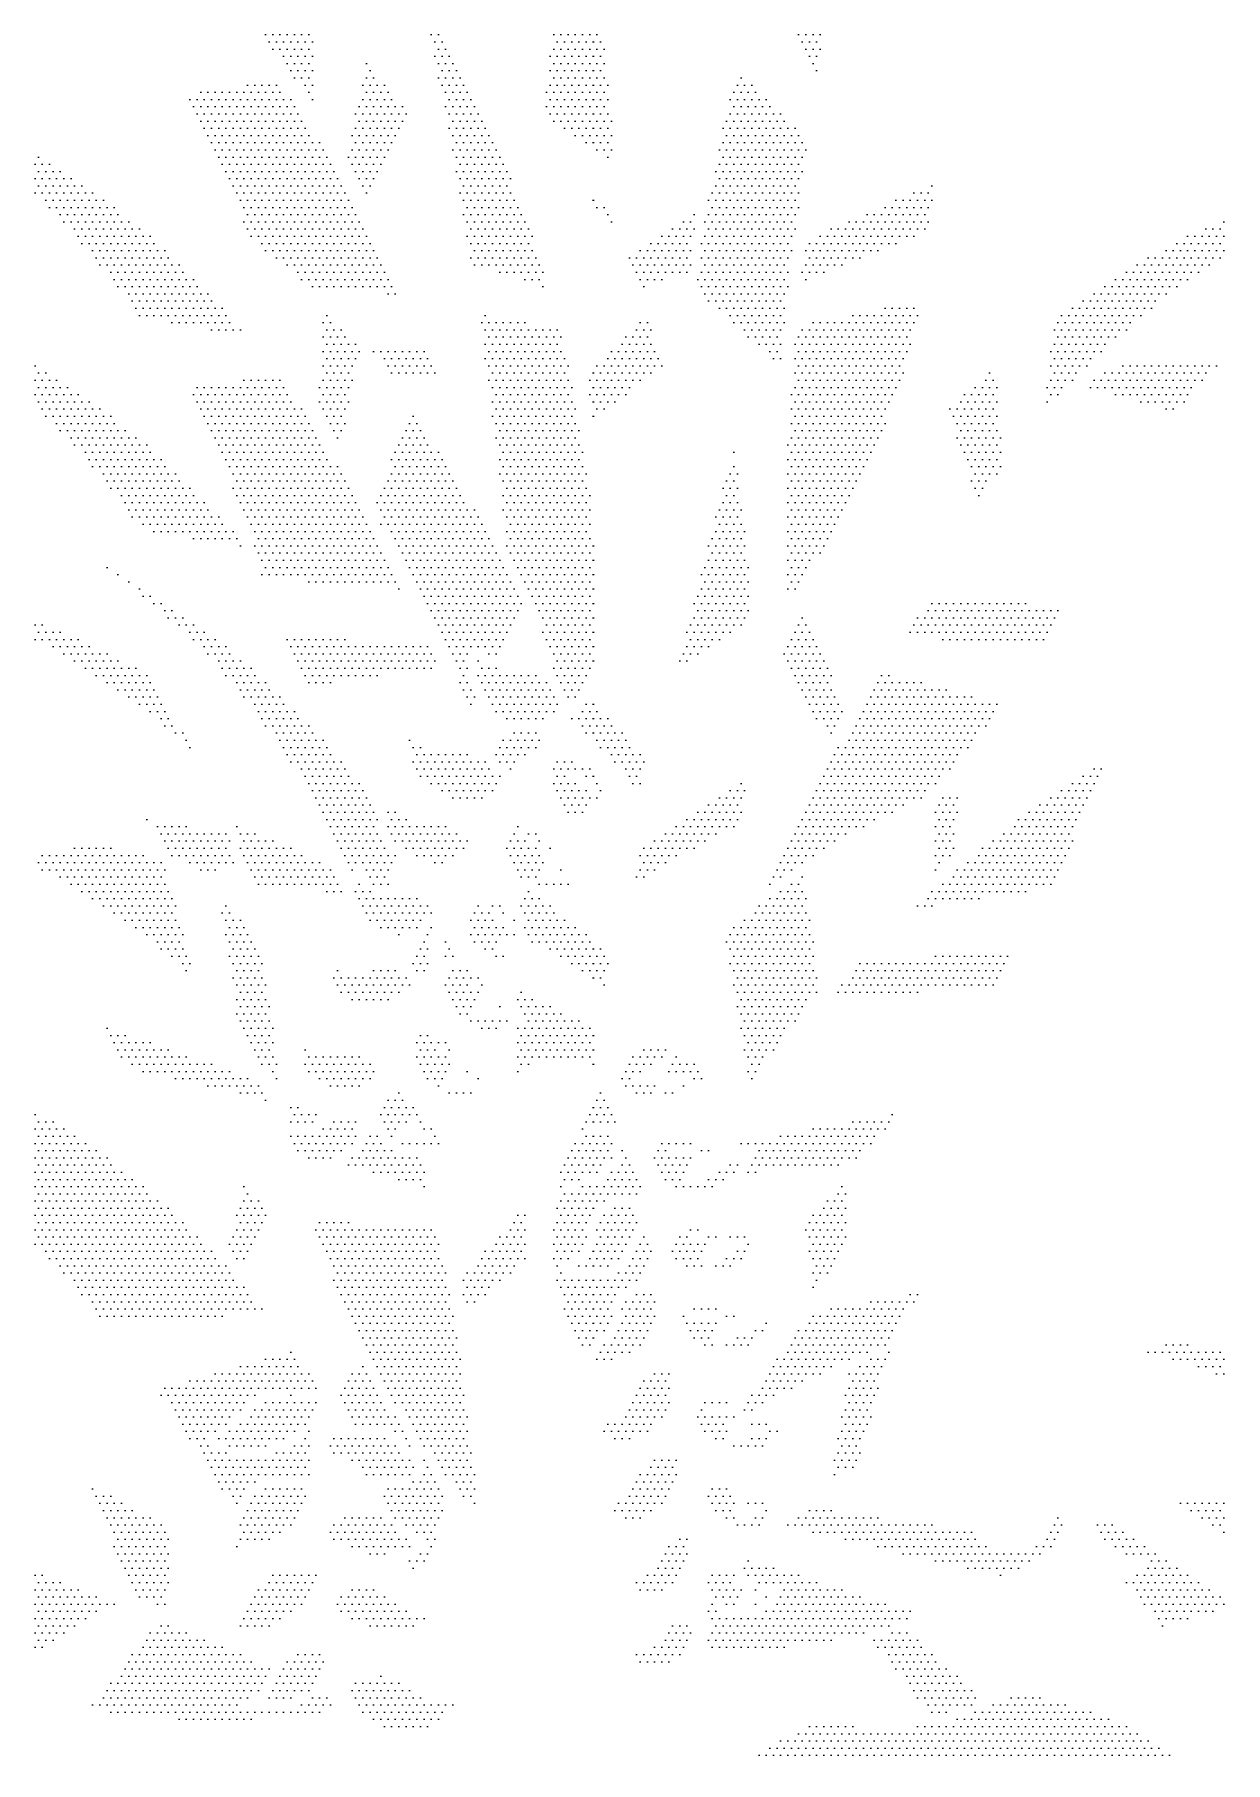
# Model space of a CAD drawing. Extents: x -6708 to 51378, y -17661 to 34250.
# Drawn here: x 50345 to 51378, y -3987 to -2487 of the extents above; entities that cross this region are included whole.
import ezdxf

# ---------------------------------------------------------------- set-up
doc = ezdxf.new("R2010")
doc.units = 0
doc.header["$LTSCALE"] = 5
doc.header["$MEASUREMENT"] = 0
doc.layers.add('MET', color=2, linetype='CONTINUOUS')
pattern_1 = [(0, (22201.899, 2e-12), (3.125, 6.25), [0, -6.25])]

msp = doc.modelspace()

# ---------------------------------------------------------------- hatches: boundary and pattern name
at = {"layer": 'MET'}
h = msp.add_hatch(dxfattribs=at)
h.set_pattern_fill('DOTS', color=256, scale=100, style=0)
h.set_pattern_definition(pattern_1)
h.paths.add_polyline_path([(50586.2, -2547.9), (50587.5, -2487.4), (50540.7, -2487.4, -0.028256)])
h.paths.add_polyline_path([(50669.3, -2555.7, 0.020153), (50632.7, -2510.8), (50615.8, -2596.4, -0.014801), (50633.9, -2631.7)])
h = msp.add_hatch(dxfattribs=at)
h.set_pattern_fill('DOTS', color=256, scale=100, style=0)
h.set_pattern_definition(pattern_1)
h.paths.add_polyline_path([(50800.9, -2742.2), (50730.5, -2729.6, -0.013052), (50754.6, -2933.8, -0.067332), (50796.9, -3048.1, -0.174695), (50806.4, -3071.9, -0.066106), (50816, -3064.6, -0.009125), (50832.3, -3029.6, 0.070612)])
h.paths.add_polyline_path([(50698, -2487.4), (50687.7, -2487.4, -0.012859), (50724, -2686.7), (50791.8, -2709, 0.058646)])
h = msp.add_hatch(dxfattribs=at)
h.set_pattern_fill('DOTS', color=256, scale=100, style=0)
h.set_pattern_definition(pattern_1)
h.paths.add_polyline_path([(50838.2, -2487.4), (50793.8, -2487.4, -0.00456), (50787.3, -2559), (50847.3, -2597.5, 0.02686)])
h.paths.add_polyline_path([(50847.2, -2661.9, 0.005662), (50847.7, -2638.6), (50828.2, -2629.6, -0.012032)])
h = msp.add_hatch(dxfattribs=at)
h.set_pattern_fill('DOTS', color=256, scale=100, style=0)
h.set_pattern_definition(pattern_1)
h.paths.add_polyline_path([(51023.5, -2523, -0.013578), (51031, -2487.4), (51002.5, -2487.4)])
h = msp.add_hatch(dxfattribs=at)
h.set_pattern_fill('DOTS', color=256, scale=100, style=0)
h.set_pattern_definition(pattern_1)
h.paths.add_polyline_path([(51014.3, -2599, -0.007434), (51015.8, -2579.2), (50955.9, -2518.1, 0.031016), (50935.3, -2604.8, 0.059522), (50919.5, -2710), (50993, -2776.5, -0.020135)])
h = msp.add_hatch(dxfattribs=at)
h.set_pattern_fill('DOTS', color=256, scale=100, style=0)
h.set_pattern_definition(pattern_1)
h.paths.add_polyline_path([(50556.2, -2527.1), (50475.7, -2539.5, -0.046527), (50531.5, -2664.4, -0.023137), (50583.1, -2707.3), (50664.6, -2713.9, 0.0123), (50636.4, -2661.5, 0.050651)])
h.paths.add_polyline_path([(50687, -2760.5), (50633.4, -2757.9, -0.013133), (50658.1, -2786.9), (50696.2, -2781.2, 0.004671)])
h = msp.add_hatch(dxfattribs=at)
h.set_pattern_fill('DOTS', color=256, scale=100, style=0)
h.set_pattern_definition(pattern_1)
h.paths.add_polyline_path([(50345.3, -2587.8), (50345.3, -2626.5, -0.04806), (50437.1, -2733.8), (50530, -2749.1, 0.079678)])
h.paths.add_polyline_path([(50535.8, -2932.5, 0.009498), (50543.3, -2959.4), (50664, -2969.2, 0.006702), (50636.4, -2916.8, 0.050651), (50556.2, -2782.4), (50475.7, -2794.9, -0.051095)])
h.paths.add_polyline_path([(50560.5, -3009.7, 0.016347), (50579.2, -3054), (50696.9, -3036.5, 0.002576), (50687.2, -3015.9)])
h = msp.add_hatch(dxfattribs=at)
h.set_pattern_fill('DOTS', color=256, scale=100, style=0)
h.set_pattern_definition(pattern_1)
h.paths.add_polyline_path([(51122.4, -2658, 0.016737), (51124.6, -2616.7), (51014.6, -2665.9, 0.004328), (51010, -2703.9)])
h = msp.add_hatch(dxfattribs=at)
h.set_pattern_fill('DOTS', color=256, scale=100, style=0)
h.set_pattern_definition(pattern_1)
h.paths.add_polyline_path([(50921, -2640.4), (50857.7, -2679.4, -0.000494), (50857.6, -2681.2, -0.009971), (50871.3, -2709), (50914.3, -2693, -0.029213)])
h = msp.add_hatch(dxfattribs=at)
h.set_pattern_fill('DOTS', color=256, scale=100, style=0)
h.set_pattern_definition(pattern_1)
h.paths.add_polyline_path([(51378.4, -2680.8), (51378.4, -2647.5, 0.060294), (51228.6, -2733.6), (51220.8, -2816.5, -0.078125)])
h.paths.add_polyline_path([(51178.9, -2774.3, 0.020153), (51137.3, -2814.7), (51163.8, -2894.3, -0.014801), (51185.8, -2861.3)])
h.paths.add_polyline_path([(51012.1, -2983.2, 0.026352), (50993.1, -3026.5), (51034.1, -3100.1, -0.003305), (51048.8, -3074.7)])
h = msp.add_hatch(dxfattribs=at)
h.set_pattern_fill('DOTS', color=256, scale=100, style=0)
h.set_pattern_definition(pattern_1)
h.paths.add_polyline_path([(50627.7, -2760.5, 0.016904), (50593.9, -2725.6), (50592, -2812, -0.013837), (50611.3, -2843.7)])
h.paths.add_polyline_path([(50721.7, -2891.4, 0.031016), (50673.4, -2816.5), (50637.2, -2894.1, -0.007434), (50645.3, -2912.3, -0.020135), (50724.4, -3072.5), (50728.5, -3064.9, -0.236339), (50728, -3017.7, 0.113645), (50746.7, -3031.2), (50771.6, -2985.4, 0.059522)])
h.paths.add_polyline_path([(50787.6, -3100.8, 0.001039), (50784, -3094.8, 0.001437), (50782.1, -3091.1, -0.115598), (50762.1, -3091.7, -0.020679), (50757.9, -3090.5), (50741.8, -3112.9, -0.000382), (50743.1, -3116, -0.085613), (50757.1, -3130.8, -0.211809), (50770.9, -3113.8, 0.089028)])
h = msp.add_hatch(dxfattribs=at)
h.set_pattern_fill('DOTS', color=256, scale=100, style=0)
h.set_pattern_definition(pattern_1)
h.paths.add_polyline_path([(51114, -2718.7), (51006.3, -2739.5, 0.02739), (50996.3, -2981.2, 0.118249)])
h = msp.add_hatch(dxfattribs=at)
h.set_pattern_fill('DOTS', color=256, scale=100, style=0)
h.set_pattern_definition(pattern_1)
h.paths.add_polyline_path([(50874.8, -2730.9), (50822.4, -2785.6, -0.010073), (50829, -2820.6), (50892.7, -2776.1, 0.015375)])
h = msp.add_hatch(dxfattribs=at)
h.set_pattern_fill('DOTS', color=256, scale=100, style=0)
h.set_pattern_definition(pattern_1)
h.paths.add_polyline_path([(50345.3, -2771.6), (50345.3, -2810.2, -0.04806), (50437.1, -2917.5), (50529.5, -2932.7, 0.000262), (50529.3, -2932, 0.079323)])
h = msp.add_hatch(dxfattribs=at)
h.set_pattern_fill('DOTS', color=256, scale=100, style=0)
h.set_pattern_definition(pattern_1)
h.paths.add_polyline_path([(51375.2, -2770.8), (51276.3, -2775.5, 0.008557), (51257.7, -2794.4), (51336.3, -2816, -0.02389)])
h.paths.add_polyline_path([(51240.6, -2982.4), (51120.6, -2978.3, 0.004328), (51099.8, -3010.4), (51220.4, -3018.4, 0.015914)])
h.paths.add_polyline_path([(51186.3, -3069.2), (51080.8, -3040.8, 0.025021), (50974.7, -3234.7, -0.064011), (51113.9, -3151.4, 0.042189)])
h = msp.add_hatch(dxfattribs=at)
h.set_pattern_fill('DOTS', color=256, scale=100, style=0)
h.set_pattern_definition(pattern_1)
h.paths.add_polyline_path([(50951.8, -2849.1, 0.000266), (50951.1, -2849.9, 0.012522), (50903, -3038.9), (50967.6, -2996.3, 0.035264)])
h = msp.add_hatch(dxfattribs=at)
h.set_pattern_fill('DOTS', color=256, scale=100, style=0)
h.set_pattern_definition(pattern_1)
h.paths.add_polyline_path([(50515.4, -3171.6, -0.019491), (50533.7, -3226), (50615.2, -3232.9, 0.008993), (50604.3, -3209.2)])
h.paths.add_polyline_path([(50395.2, -2941.9, -0.146878), (50618.9, -3219.1, -0.082965), (50624.8, -3205.6, 0.368074), (50651.2, -3227.8), (50658.8, -3198.9, -0.25418), (50644.6, -3159.8, 0.116693)])
h.paths.add_polyline_path([(50688.5, -3280.9, -0.069145), (50691.8, -3258.5, -0.093982), (50682.3, -3268.4), (50669.3, -3296.7, -0.09996), (50681.9, -3308.3, 0.115857)])
h.paths.add_polyline_path([(50702.8, -3265.6, 0.070049), (50700, -3282.5, -0.022195), (50700.4, -3288.7, -0.0826), (50713.7, -3289.1, 0.009056)])
h = msp.add_hatch(dxfattribs=at)
h.set_pattern_fill('DOTS', color=256, scale=100, style=0)
h.set_pattern_definition(pattern_1)
h.paths.add_polyline_path([(50444.1, -3042.3, 0.037889), (50345.3, -2996.7), (50345.3, -3012.6, -0.062663), (50481.7, -3109.2, 0.026278)])
h.paths.add_polyline_path([(50512.2, -3180.1), (50441.9, -3168.5, -0.012858), (50462.5, -3200.3, -0.045024), (50488.8, -3214.6), (50522.4, -3209.4, 0.010614)])
h = msp.add_hatch(dxfattribs=at)
h.set_pattern_fill('DOTS', scale=100, style=0)
h.set_pattern_definition(pattern_1)
edge = h.paths.add_edge_path()
edge.add_arc((50659.1, -3275.3), 42.9, 42.4347, 87.7573)
edge.add_arc((50651.1, -3201.2), 32.6, 216.1166, 287.2577, ccw=False)
edge.add_arc((50662.3, -3230.1), 38.8, 165.605, 247.4768)
edge.add_arc((50661.1, -3238.5), 30.6, 243.5251, 345.2523)
edge = h.paths.add_edge_path()
edge.add_arc((50686.6, -3211), 41.5, 31.3781, 82.4478)
edge.add_arc((50682.4, -3135.3), 35.9, 212.1859, 285.5371, ccw=False)
edge.add_arc((50687.7, -3166.3), 37.5, 161.5606, 257.0397)
edge.add_arc((50694.2, -3175.6), 31.1, 241.2384, 333.6474)
edge = h.paths.add_edge_path()
edge.add_arc((50707.3, -3163.8), 53.8, 33.8978, 87.578)
edge.add_arc((50703, -3067.9), 42.7, 221.2854, 278.9359, ccw=False)
edge.add_arc((50720.7, -3102.1), 50.2, 173.0921, 257.7815)
edge.add_arc((50719.8, -3115.6), 36.9, 254.6177, 330.3629)
edge = h.paths.add_edge_path()
edge.add_arc((50768.5, -3073.1), 31.8, 1.3562, 92.1256)
edge.add_arc((50766.8, -2983.7), 57.6, 230.757, 270.5639, ccw=False)
edge.add_arc((50775.4, -3040.7), 46.7, 164.5842, 255.2337)
edge.add_arc((50770.8, -3048.7), 37.9, 258.8615, 321.3503)
edge = h.paths.add_edge_path()
edge.add_arc((50807.9, -3145.7), 28.6, 7.5818, 110.6768, ccw=False)
edge.add_arc((50888.2, -3131.5), 53, 191.3468, 226.4304)
edge.add_arc((50834.3, -3121.4), 51.5, 248.9836, 289.6136, ccw=False)
edge.add_arc((50828.4, -3136.5), 35.3, 150.1777, 249.189, ccw=False)
edge = h.paths.add_edge_path()
edge.add_arc((50764, -3205.6), 31, 13.6108, 99.1965, ccw=False)
edge.add_arc((50829.1, -3189.5), 36, 194.1039, 248.4346)
edge.add_arc((50794.8, -3186.7), 41.9, 245.7438, 300.1079, ccw=False)
edge.add_arc((50790, -3191.9), 35.3, 151.2176, 249.4447, ccw=False)
edge = h.paths.add_edge_path()
edge.add_arc((50733.8, -3267.5), 29.8, 15.8061, 101.5558, ccw=False)
edge.add_arc((50796.7, -3259.3), 34.2, 180.282, 238.6534)
edge.add_arc((50761.7, -3249.8), 42.4, 241.5645, 294.0302, ccw=False)
edge.add_arc((50753.2, -3257.5), 31.8, 142.9301, 248.3543, ccw=False)
edge = h.paths.add_edge_path()
edge.add_arc((50705.7, -3329), 34.7, 18.9456, 91.3188, ccw=False)
edge.add_arc((50773.1, -3308.1), 35.9, 195.6588, 252.0736)
edge.add_arc((50739.6, -3318.8), 32.4, 228.2761, 313.6683, ccw=False)
edge.add_arc((50742.1, -3310.4), 40.5, 156.6453, 233.54, ccw=False)
h = msp.add_hatch(dxfattribs=at)
h.set_pattern_fill('DOTS', color=256, scale=100, style=0)
h.set_pattern_definition(pattern_1)
h.paths.add_polyline_path([(50824.1, -3061.3, 0.004609), (50816.3, -3079, 0.139817), (50810.3, -3081.5), (50870.1, -3143.9, -0.00277), (50876.3, -3115.5)])
h = msp.add_hatch(dxfattribs=at)
h.set_pattern_fill('DOTS', color=256, scale=100, style=0)
h.set_pattern_definition(pattern_1)
h.paths.add_polyline_path([(51096.6, -3423.3), (50943.3, -3451.9, 0.000296), (50942.7, -3452.9, 0.102783), (50972.8, -3453.2, -0.111165), (50960.5, -3476.5), (51056.1, -3467.5, 0.015604)])
h.paths.add_polyline_path([(51196.7, -3283.2), (51063.3, -3291.1, 0.010349), (51035.9, -3322.3), (51176.4, -3316.1, 0.010066)])
h.paths.add_polyline_path([(51274.1, -3116.3, 0.053262), (51106.1, -3247.1), (51226.2, -3228.9, 0.031871)])
h = msp.add_hatch(dxfattribs=at)
h.set_pattern_fill('DOTS', color=256, scale=100, style=0)
h.set_pattern_definition(pattern_1)
h.paths.add_polyline_path([(50959.3, -3171.5, 0.009034), (50963.6, -3133.8), (50870.8, -3194.5, 0.001898), (50865.5, -3223.6)])
h = msp.add_hatch(dxfattribs=at)
h.set_pattern_fill('DOTS', color=256, scale=100, style=0)
h.set_pattern_definition(pattern_1)
h.paths.add_polyline_path([(51147.6, -3144.2, 0.008916), (51126.7, -3152.4), (51126.2, -3214.8, -0.005638), (51143.3, -3199.9)])
h.paths.add_polyline_path([(51011.9, -3214.8, 0.035018), (50942.9, -3269.6), (50965.5, -3398.6, -0.025381), (51027.1, -3317.2)])
at = {"layer": 'MET', "linetype": 'CONTINUOUS'}
h = msp.add_hatch(dxfattribs=at)
h.set_pattern_fill('DOTS', color=256, scale=100, style=0)
h.set_pattern_definition(pattern_1)
h.paths.add_polyline_path([(50404.7, -3347.5, 0.004849), (50412.7, -3362.1, 0.026856), (50427.8, -3385.8), (50550, -3413.5, 0.011269), (50538.6, -3394.7)])
h.paths.add_polyline_path([(50542.3, -3285.3, 0.095283), (50506, -3235.8), (50522.5, -3354.4, -0.03218), (50558.2, -3407.7, -0.010433), (50555.6, -3380.5, 0.03293)])
h.paths.add_polyline_path([(50457.5, -3204.8, 0.178368), (50345.3, -3200.5), (50345.3, -3209.5, -0.087067), (50484.8, -3310.7)])
at = {"layer": 'MET'}
h = msp.add_hatch(dxfattribs=at)
h.set_pattern_fill('DOTS', color=256, scale=100, style=0)
h.set_pattern_definition(pattern_1)
h.paths.add_polyline_path([(50834.4, -3351.5), (50763.8, -3316.5, 0.00581), (50762.5, -3336, 0.08905), (50772.9, -3338, -0.107789), (50761.9, -3350.1, 0.012105), (50761.4, -3390.8, -0.167276), (50803.5, -3377.3, -0.143846), (50830.6, -3382.4, -0.002967)])
h.paths.add_polyline_path([(50778, -3231.6, -0.01521), (50775.3, -3230.5, -0.039796), (50769.4, -3227.6, 0.007004), (50765.5, -3250.8, -0.058752), (50768.5, -3258.7, 0.123248), (50771.6, -3272), (50839.7, -3313.5, -0.002798), (50844.1, -3284.5)])
h = msp.add_hatch(dxfattribs=at)
h.set_pattern_fill('DOTS', scale=100, style=0)
h.set_pattern_definition(pattern_1)
edge = h.paths.add_edge_path()
edge.add_arc((50616, -3453.1), 26.4, 68.8835, 138.5713)
edge.add_arc((50573.4, -3402.8), 39.9, 252.055, 304.8191, ccw=False)
edge.add_arc((50592.7, -3431.2), 33.1, 196.8514, 303.465)
edge.add_arc((50598.7, -3434.3), 27.4, 296.5563, 372.3117)
edge = h.paths.add_edge_path()
edge.add_arc((50646, -3433.2), 31.5, 11.2351, 66.5484, ccw=False)
edge.add_arc((50705, -3418.1), 29.5, 197.5881, 258.9562)
edge.add_arc((50677.8, -3424.7), 31.1, 221.4504, 313.865, ccw=False)
edge.add_arc((50670.2, -3426.1), 24.8, 118.2448, 230.5735, ccw=False)
edge = h.paths.add_edge_path()
edge.add_arc((50685.3, -3382.3), 26.8, 19.782, 110.9838, ccw=False)
edge.add_arc((50746.1, -3362.9), 37, 196.1986, 259.531)
edge.add_arc((50716.9, -3377.6), 31.2, 238.147, 316.0107, ccw=False)
edge.add_arc((50711.2, -3368.6), 37.2, 162.3712, 253.1445, ccw=False)
edge = h.paths.add_edge_path()
edge.add_arc((50647, -3333.8), 37.3, 41.7668, 93.2044)
edge.add_arc((50623.5, -3264.5), 38.5, 236.7425, 303.7634, ccw=False)
edge.add_arc((50631.8, -3299), 29.6, 175.6353, 261.4581)
edge.add_arc((50638.5, -3287.7), 42, 254.6677, 329.647)
edge = h.paths.add_edge_path()
edge.add_arc((50615.7, -3409.4), 36.5, 33.2517, 90.0682)
edge.add_arc((50604.3, -3341), 33.7, 222.7691, 289.6208, ccw=False)
edge.add_arc((50608.8, -3371.8), 30.3, 164.9851, 254.9151)
edge.add_arc((50614.3, -3360), 43.2, 252.0503, 317.5348)
h = msp.add_hatch(dxfattribs=at)
h.set_pattern_fill('DOTS', scale=100, style=0)
h.set_pattern_definition(pattern_1)
edge = h.paths.add_edge_path()
edge.add_arc((50909.5, -3889.7), 24.5, 71.5768, 160.3033)
edge.add_arc((50859.8, -3859.7), 34.4, 275.7529, 320.8708, ccw=False)
edge.add_arc((50883.7, -3881.1), 24.2, 212.2523, 298.1657)
edge.add_arc((50875.4, -3865.4), 41.9, 298.0731, 358.5435)
edge = h.paths.add_edge_path()
edge.add_arc((50942.3, -3840.6), 19.8, 26.1456, 133.9812, ccw=False)
edge.add_arc((50980.3, -3811.1), 29, 225.6729, 278.075)
edge.add_arc((50960.9, -3830.2), 25.4, 261.6893, 337.9388, ccw=False)
edge.add_arc((50960.7, -3823.3), 32.3, 185.3549, 263.8417, ccw=False)
edge = h.paths.add_edge_path()
edge.add_arc((50938.3, -3765.1), 18.5, 34.7628, 132.7768, ccw=False)
edge.add_arc((50976.2, -3736.5), 29, 218.2828, 292.3511)
edge.add_arc((50964.5, -3761.6), 22.8, 245.8707, 355.6218, ccw=False)
edge.add_arc((50963.8, -3744.8), 38.6, 189.9909, 257.211, ccw=False)
edge = h.paths.add_edge_path()
edge.add_arc((50908.2, -3816.9), 23.6, 77.867, 156.4098)
edge.add_arc((50851.7, -3797.3), 36.3, 289.1803, 343.7899, ccw=False)
edge.add_arc((50881.5, -3819.4), 21.6, 214.3541, 330.787)
edge.add_arc((50861.7, -3795.9), 51.5, 318.5729, 362.2749)
edge = h.paths.add_edge_path()
edge.add_arc((50900.1, -3757), 36.5, 84.292, 151.3415)
edge.add_arc((50812.1, -3717.3), 60.2, 302.3873, 338.3712, ccw=False)
edge.add_arc((50862.1, -3755), 22.1, 216.6058, 298.1262)
edge.add_arc((50858.6, -3730.4), 46.2, 287.5358, 372.1232)
edge = h.paths.add_edge_path()
edge.add_arc((50935.3, -3688.7), 18.2, 31.6944, 158.7938, ccw=False)
edge.add_arc((50981.2, -3661.6), 35.1, 209.9539, 288.287)
edge.add_arc((50960.2, -3684.6), 33.6, 243.2441, 342.116, ccw=False)
edge.add_arc((50958.3, -3676.4), 40.4, 188.1268, 250.9374, ccw=False)
edge = h.paths.add_edge_path()
edge.add_arc((50891.3, -3671.3), 24.5, 80.198, 160.4093)
edge.add_arc((50820.7, -3649), 49.6, 284.6699, 343.5005, ccw=False)
edge.add_arc((50855.3, -3682.7), 26.3, 212.9125, 304.51)
edge.add_arc((50852.3, -3662.2), 45.7, 292.9115, 379.2699)
edge = h.paths.add_edge_path()
edge.add_arc((50927.7, -3615.6), 26.1, 50.9417, 146.4228, ccw=False)
edge.add_arc((50975.7, -3537.6), 65.8, 241.3063, 276.7007)
edge.add_arc((50943.3, -3588.3), 42.8, 254.3449, 339.8674, ccw=False)
edge.add_arc((50940.3, -3595.7), 34.8, 189.0064, 255.7128, ccw=False)
edge = h.paths.add_edge_path()
edge.add_arc((50878.7, -3601.1), 25.9, 81.1666, 174.8095)
edge.add_arc((50791, -3580.5), 64.5, 302.039, 343.5829, ccw=False)
edge.add_arc((50840.6, -3599.7), 38.7, 246.6656, 293.4272)
edge.add_arc((50836.4, -3590.6), 48.7, 293.6978, 378.0338)
edge = h.paths.add_edge_path()
edge.add_arc((50918.3, -3549.7), 25.2, 63.4248, 148.4833, ccw=False)
edge.add_arc((50952.8, -3485.6), 47.6, 240.683, 296.8199)
edge.add_arc((50930, -3515.9), 46, 262.8804, 344.6489, ccw=False)
edge.add_arc((50922.7, -3535.6), 26, 182.014, 273.4981, ccw=False)
edge = h.paths.add_edge_path()
edge.add_arc((50857.7, -3528.1), 26.3, 71.4014, 171.2686)
edge.add_arc((50792.1, -3523.5), 39.6, 299.7351, 359.1111, ccw=False)
edge.add_arc((50830.9, -3515.2), 46.8, 245.8155, 275.6657)
edge.add_arc((50819.8, -3516.3), 48.1, 289.1317, 375.8481)
edge = h.paths.add_edge_path()
edge.add_arc((50839.9, -3488.6), 48.3, 80.7215, 120.5242)
edge.add_arc((50877.8, -3509.8), 88.6, 134.7962, 158.931)
edge.add_arc((50812.3, -3444.3), 37.8, 242.9832, 296.3684)
edge.add_arc((50818.6, -3449.7), 30.3, 290.0811, 376.8318)
edge = h.paths.add_edge_path()
edge.add_arc((50903.2, -3469.8), 26.1, 43.1749, 157.2066, ccw=False)
edge.add_arc((50958.5, -3380.7), 79.9, 243.0519, 273.8288)
edge.add_arc((50914.9, -3437.7), 54, 261.6878, 335.0862, ccw=False)
edge.add_arc((50916, -3455), 37.1, 187.1713, 256.0957, ccw=False)
edge = h.paths.add_edge_path()
edge.add_arc((50883.1, -3395), 28.4, 53.8953, 190.5436, ccw=False)
edge.add_arc((50949.6, -3293.8), 92.7, 237.5778, 260.5634)
edge.add_arc((50867.5, -3314.2), 97.5, 276.0003, 313.2797, ccw=False)
edge.add_arc((50879.3, -3379.7), 31.6, 220.3688, 267.0518, ccw=False)
h = msp.add_hatch(dxfattribs=at)
h.set_pattern_fill('DOTS', color=256, scale=100, style=0)
h.set_pattern_definition(pattern_1)
h.paths.add_polyline_path([(50871.6, -3570, -0.001097), (50873.7, -3565.7, -0.005939), (50883.4, -3543.9, 0.044288), (50876.1, -3528.7, -0.003625), (50873.9, -3516.1, -0.324126), (50836.8, -3567.7, -0.198244), (50798.1, -3556.6, 0.361189), (50825.7, -3523.6, -0.501947), (50871.1, -3498.7, -0.000323), (50870.9, -3497.6, 0.156949), (50862.6, -3461.9, -0.101274), (50852.7, -3433.9, -0.03088), (50840.4, -3406.9, 0.039107), (50834.3, -3400.9, 0.036089), (50815.3, -3440.1, -0.176208), (50852.2, -3435.7, -0.424854), (50831.4, -3483.7, -0.17978), (50801.1, -3486.6, 0.041284), (50794.4, -3536.1, 0.127883), (50820.7, -3631, 0.188197), (50847, -3597.6, -0.318704)])
h = msp.add_hatch(dxfattribs=at)
h.set_pattern_fill('DOTS', color=256, scale=100, style=0)
h.set_pattern_definition(pattern_1)
h.paths.add_polyline_path([(50695, -3525.1), (50586.2, -3515.4, 0.111187), (50724.9, -3764.9), (50730.1, -3770.5, 0.028069)])
h.paths.add_polyline_path([(50681.3, -3461.6, -0.236624), (50650.3, -3449.6, -0.092086), (50643.2, -3440.8), (50631.9, -3437.1, -0.259894), (50614, -3464, -0.038094), (50608.8, -3466.8), (50687.7, -3490, 0.003299)])
h.paths.add_polyline_path([(50598.2, -3426), (50565.1, -3415.1, 0.008253), (50568.2, -3436.3, 0.187076), (50592.2, -3431.1, -0.060634)])
at = {"layer": 'MET', "linetype": 'CONTINUOUS'}
h = msp.add_hatch(dxfattribs=at)
h.set_pattern_fill('DOTS', color=256, scale=100, style=0)
h.set_pattern_definition(pattern_1)
h.paths.add_polyline_path([(50345.3, -3421.4), (50345.3, -3538.8, -0.023587), (50405.9, -3605), (50547.2, -3598.2, 0.099038)])
h.paths.add_polyline_path([(50526.9, -3678.5, -0.315427), (50594.8, -3669.5, -0.00052), (50594.9, -3669.2, 0.017344), (50569.5, -3629.1), (50451, -3663.5, -0.021153), (50494.8, -3731.1, 0.054369), (50521, -3766.3, 0.001844), (50521.3, -3765, -0.461655), (50583.5, -3744.8, -0.007468), (50583.7, -3730.1, -0.058651), (50585, -3701.1, -0.012704), (50586.4, -3694.3, -0.201809), (50533, -3722.1, -0.279095), (50494, -3703.9, 0.164509)])
h = msp.add_hatch(dxfattribs=at)
h.set_pattern_fill('DOTS', color=256, scale=100, style=0)
h.set_pattern_definition(pattern_1)
h.paths.add_polyline_path([(50549.2, -3507.3, 0.016289), (50526.8, -3485.4), (50512.6, -3541.8, -0.007974), (50527.4, -3558.2)])
h.paths.add_polyline_path([(50629.4, -3637.9, 0.085747), (50607, -3670.2, -0.010283), (50620.7, -3695.3, -0.088971), (50643.3, -3696.2, -0.090608), (50664, -3707.2, -0.140702), (50685.1, -3735.3, -0.233474), (50645.2, -3747.9, -0.009509), (50654.9, -3772.4, -0.012903), (50657.1, -3773.9, 0.152599), (50692.4, -3795.8, 0.136221), (50697.8, -3742.2, -0.047669)])
h.paths.add_polyline_path([(50691.6, -3797.8, -0.071251), (50667.3, -3809.1, -0.003893), (50672.8, -3827.3, 0.087448)])
at = {"layer": 'MET'}
h = msp.add_hatch(dxfattribs=at)
h.set_pattern_fill('DOTS', color=256, scale=100, style=0)
h.set_pattern_definition(pattern_1)
h.paths.add_polyline_path([(51049.7, -3482.5, -0.013011), (51013.1, -3517), (51020.9, -3578.1, -0.007038), (51050.9, -3541.1)])
h = msp.add_hatch(dxfattribs=at)
h.set_pattern_fill('DOTS', color=256, scale=100, style=0)
h.set_pattern_definition(pattern_1)
h.paths.add_polyline_path([(50772.3, -3550.5, 0.026131), (50770.3, -3504.8), (50713.4, -3568, -0.003305), (50718.3, -3596.9)])
h = msp.add_hatch(dxfattribs=at)
h.set_pattern_fill('DOTS', color=256, scale=100, style=0)
h.set_pattern_definition(pattern_1)
h.paths.add_polyline_path([(51115.4, -3578.9), (51019.1, -3596.7, 0.015305), (50958.7, -3680.1, 0.055966), (50963.4, -3684.6, -0.029175), (51083.5, -3625, -0.016007)])
h = msp.add_hatch(dxfattribs=at)
h.set_pattern_fill('DOTS', color=256, scale=100, style=0)
h.set_pattern_definition(pattern_1)
h.paths.add_polyline_path([(50962.4, -3810.2, 0.00422), (50954.1, -3817.6, -0.150316), (50964.9, -3828.1, 0.331441), (50992.2, -3830.7, -0.451642), (50956.5, -3861.3, -0.237215), (50927.6, -3842.6, 0.001037), (50925.7, -3844.5, -0.168607), (50927.4, -3891.3, 0.093072), (51114.5, -3859.3)])
h.paths.add_polyline_path([(51019.7, -3765.9, 0.010986), (50996.3, -3782.8), (51186, -3826.4, 0.027093), (51233.1, -3796.7, -0.125067), (51237.8, -3781, 0.056122), (51228.6, -3762.1, -0.378279), (51212.7, -3799.6, -0.436418), (51159.9, -3786.3)])
h.paths.add_polyline_path([(51378.4, -3629.6), (51329.8, -3622, 0.005089), (51306.4, -3629.9), (51378.4, -3653.3)])
h = msp.add_hatch(dxfattribs=at)
h.set_pattern_fill('DOTS', color=256, scale=100, style=0)
h.set_pattern_definition(pattern_1)
h.paths.add_polyline_path([(51087.5, -3629.8, 0.008608), (51051.5, -3645.8), (51035.3, -3743.6, -0.010585), (51059.5, -3728.9)])
h = msp.add_hatch(dxfattribs=at)
h.set_pattern_fill('DOTS', scale=100, style=0)
h.set_pattern_definition(pattern_1)
h.paths.add_polyline_path([(50589.5, -3683.2, -0.015951), (50592.4, -3675, 0.314344), (50531.5, -3682.4, -0.131146), (50503.8, -3706.3, 0.223388), (50532.4, -3716.1, 0.213147)])
h.paths.add_polyline_path([(50625.7, -3732.6, 0.347577), (50676.8, -3734.4, 0.222597), (50641.8, -3702, 0.206856), (50596.5, -3711, 0.009459), (50596.2, -3715.7, -0.11711)])
at = {"layer": 'MET', "linetype": 'CONTINUOUS'}
h = msp.add_hatch(dxfattribs=at)
h.set_pattern_fill('DOTS', color=256, scale=100, style=0)
h.set_pattern_definition(pattern_1)
h.paths.add_polyline_path([(50464.2, -3785.8, 0.046925), (50390.6, -3746.9), (50433.8, -3844.6, -0.003181), (50460, -3855.2)])
h.paths.add_polyline_path([(50416.9, -3848.8, 0.00864), (50345.3, -3822.3), (50345.3, -3891.8)])
h.paths.add_polyline_path([(50550.5, -3908, -0.013264), (50551.2, -3906.1, 0.011996), (50454.1, -3863.6), (50391.4, -3941.4, 0.084112), (50608.5, -3942.2, -0.018968), (50606, -3932.6, 0.001777), (50591.9, -3925.7, -0.11308), (50569.8, -3938.9, -0.19603), (50524.5, -3938.3, 0.170741)])
at = {"layer": 'MET'}
h = msp.add_hatch(dxfattribs=at)
h.set_pattern_fill('DOTS', scale=100, style=0)
h.set_pattern_definition(pattern_1)
h.paths.add_polyline_path([(50583.7, -3759.3, 0.000117), (50583.7, -3759, -0.003517), (50583.5, -3752.1, 0.489687), (50527, -3766.8, -0.048306), (50516.1, -3800.3, 0.074583), (50544.1, -3796.2, 0.23813)])
h.paths.add_polyline_path([(50599.8, -3780.5, -0.004907), (50601.2, -3790.6, -0.000458), (50601.3, -3792.1, 0.101386), (50635.5, -3807.1, 0.129701), (50679.6, -3797.8, -0.109915), (50653.1, -3778.4, 0.323746)])
h.paths.add_polyline_path([(50591, -3829.2, 0.01156), (50590.3, -3825.3, 0.000146), (50590.3, -3824.8, 0.472912), (50532.5, -3848.4, -0.105823), (50518.6, -3874.5, 0.145286), (50555.5, -3867.8, 0.159444)])
h.paths.add_polyline_path([(50643.1, -3872.4, 0.164545), (50691.6, -3863.3, -0.142619), (50645.4, -3838, 0.348834), (50604.6, -3845.6, -0.012315), (50604.3, -3849.8, -0.014463), (50605.7, -3854.3, 0.111348)])
h.paths.add_polyline_path([(50600.1, -3903.2, -0.00325), (50596.8, -3890.5, 0.420078), (50556.1, -3910.1, -0.122003), (50537.8, -3936.1, 0.14191), (50567.7, -3933.2, 0.223667)])
h.paths.add_polyline_path([(50662.7, -3959.1, 0.31487), (50710.6, -3935.8, -0.271394), (50669.3, -3920, 0.367571), (50617.1, -3924.1, 0.021902), (50619.3, -3935.3, 0.248649)])
h = msp.add_hatch(dxfattribs=at)
h.set_pattern_fill('DOTS', color=256, scale=100, style=0)
h.set_pattern_definition(pattern_1)
h.paths.add_polyline_path([(51378.4, -3756.1, 0.017976), (51329.4, -3759.5), (51378.4, -3789.2)])
h.paths.add_polyline_path([(51271.4, -3774.6, -0.006614), (51260.7, -3783.4, -0.144518), (51273.6, -3796.5, 0.311183), (51311, -3805.7, -0.21329), (51291.5, -3830.9), (51321.9, -3869.7, -0.018358), (51378.4, -3854.6), (51378.4, -3845.3)])
h.paths.add_polyline_path([(51099.7, -3870.8, -0.014857), (51069.8, -3879.8), (51123.7, -3947.6, 0.053776), (51169.3, -3933.5)])
h = msp.add_hatch(dxfattribs=at)
h.set_pattern_fill('DOTS', color=256, scale=100, style=0)
h.set_pattern_definition(pattern_1)
h.paths.add_polyline_path([(51027.2, -3951.2, 0.056926), (50964.1, -3987.4), (51344.7, -3987.4, 0.127841), (51194.8, -3927.5, 0.000245), (51194.1, -3927.8, -0.191306)])

doc.saveas('drawing.dxf')
